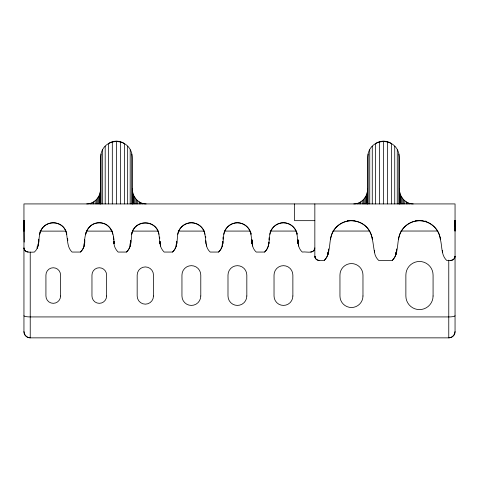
<?xml version="1.0" encoding="UTF-8"?>
<svg xmlns="http://www.w3.org/2000/svg" width="479" height="479" viewBox="0 0 479 479"><rect width="100%" height="100%" fill="white"/><g stroke="black" fill="none" stroke-linecap="round" stroke-linejoin="round"><path stroke-width="0.72" d="M454.996 231.022L455.05 220.663L454.733 220.657M374.5 250.559C374.297 254.259 376.063 257.87 378.667 260.426L392.271 260.426C398.917 253.595 396.666 242.925 399.702 234.506C402.719 226.387 410.814 220.717 419.472 220.663C429.932 220.621 439.345 229.094 440.399 239.5C442.273 246.392 441.015 255.067 446.679 260.426C449.901 260.923 454.96 260.528 455.05 256.241A4.185 4.185 0 0 1 450.865 260.426M442.518 250.559L442.494 252.056L442.494 250.559M131.725 232.836C131.054 239.326 131.743 247.176 126.492 252.056L118.121 252.056C115.319 249.331 113.577 245.398 113.984 241.458M314.517 249.475C312.23 253.972 306.153 251.361 302.279 252.056C296.297 246.727 298.627 237.973 296.148 231.177C293.998 226.19 288.879 222.795 283.448 222.759C276.892 222.741 270.91 227.8 269.845 234.267C269.006 240.296 269.611 247.577 264.612 252.056L256.241 252.056C250.254 246.727 252.589 237.973 250.11 231.177C247.96 226.19 242.841 222.795 237.404 222.759C230.854 222.741 224.873 227.8 223.807 234.267C222.969 240.296 223.567 247.577 218.574 252.056L210.203 252.056C204.216 246.727 206.545 237.973 204.072 231.177C201.922 226.19 196.797 222.795 191.366 222.759C184.81 222.741 178.829 227.8 177.763 234.267C176.925 240.296 177.529 247.577 172.536 252.056L164.159 252.056C161.357 249.331 159.615 245.398 160.022 241.458M206.018 243.685L205.88 240.715M251.888 239.973L252.056 243.685L252.134 239.973M297.926 239.973L298.094 243.685L298.172 239.973M454.805 222.046L455.05 220.663L455.05 231.022M206.539 244.535L206.491 246.026L206.491 244.535M252.607 243.787L252.529 246.026L252.529 243.787M298.645 243.787L298.567 246.026L298.567 243.787M28.135 252.056A4.185 4.185 0 0 1 23.95 247.871C24.231 253.146 30.824 252.211 34.416 252.056C37.973 248.817 39.009 243.859 38.799 239.231M84.807 239.973C85.011 244.374 83.777 248.99 80.454 252.056L72.084 252.056C63.923 244.518 71.024 229.405 59.474 224.244C54.606 221.825 48.511 222.543 44.337 226.022C39.062 230.297 39.26 237.56 38.601 243.685L38.554 241.458M130.815 240.715L130.677 243.685A13.538 13.538 0 0 1 126.492 252.056M176.817 241.458L176.721 243.685A13.538 13.538 0 0 1 172.536 252.056M222.861 241.458L222.759 243.685A13.538 13.538 0 0 1 218.574 252.056M222.963 239.231L223.064 237.003M268.863 242.2L268.797 243.685A13.538 13.538 0 0 1 264.612 252.056M268.964 239.973L269.066 237.746M454.81 225.843L455.05 220.663L454.775 222.885M100.422 203.922L100.542 188.798M367.501 203.922L367.615 188.798M455.05 331.582C455.122 334.935 452.128 337.929 448.769 337.857L30.231 337.857C26.872 337.929 23.878 334.935 23.95 331.582L23.95 203.922L455.05 203.922L455.05 331.582A6.281 6.281 0 0 1 448.769 337.857L448.769 260.157M454.81 223.627L455.05 220.663M132.312 203.922L132.312 158.537C132.414 135.916 100.44 135.916 100.542 158.537L100.542 203.922M399.384 203.922L399.384 158.537C399.486 135.916 367.513 135.916 367.615 158.537L367.615 203.922M314.841 203.922L314.841 256.241C315.008 261.037 320.852 260.78 324.253 260.426C330.905 253.595 328.654 242.925 331.69 234.506C335.001 225.298 344.79 219.783 354.37 220.669M86.729 203.922C93.872 203.988 99.752 197.653 100.422 190.768M353.801 203.922C360.944 203.988 366.824 197.653 367.501 190.768M424.562 221.292L425.933 221.112M24.267 220.663L23.95 220.663L24.004 231.022M314.841 220.663L294.543 220.663L294.543 203.922M347.724 220.663L354.598 220.663M415.736 220.663L422.616 220.663M347.826 220.669C354.161 220.28 360.699 221.765 365.537 226.07C372.973 232.584 372.698 243.146 374.482 252.056L374.482 250.559M23.95 231.022L23.95 220.663L24.195 222.046M39.943 231.129L66.102 231.118M86.286 231.118L112.439 231.112M132.623 231.106L158.034 231.1M178.212 231.094L204.371 231.088M224.549 231.082L249.966 231.076M270.144 231.07L296.303 231.064M332.923 231.052L369.549 231.046M400.941 231.034L437.561 231.028M399.384 188.798C399.181 196.378 405.318 204 413.197 203.922M132.312 188.798C132.108 196.378 138.245 204 146.125 203.922M158.932 234.267C157.16 219.376 133.497 219.376 131.725 234.267A13.795 13.795 0 0 1 158.932 234.267L159.974 243.685L159.974 241.458M113.936 241.458L113.936 243.685C114.547 234.315 110.356 222.639 99.291 222.759C88.22 222.639 84.029 234.315 84.639 243.685A13.538 13.538 0 0 1 80.454 252.056M24.225 222.885L23.95 220.663L24.189 242.087M398.384 238.051L398.546 239.5A21.046 21.046 0 0 1 440.399 239.5L440.399 237.327M330.372 238.051L330.534 239.5A21.046 21.046 0 0 1 372.387 239.5L372.387 237.327M24.189 223.627L23.95 220.663L24.189 225.843M205.677 236.261L205.748 237.746M159.675 237.003L159.741 238.488M159.878 241.458L159.974 243.685M113.631 237.003L113.768 239.973M113.834 241.458L113.936 243.685M67.659 238.488L67.761 240.715M37.182 246.751L37.254 248.242L37.254 246.751M222.238 244.535L222.286 246.026L222.286 244.535M176.194 244.535L176.248 246.026L176.248 244.535M130.132 243.787L130.21 246.026L130.21 243.787M84.088 243.787L84.166 246.026L84.166 243.787M38.075 244.535L38.128 246.026L38.128 243.787M395.923 252.194L395.983 254.397L395.983 252.194M327.911 252.194L327.971 254.397L327.971 252.194M130.617 240.715L130.677 243.685L130.677 240.715M84.561 239.973L84.639 243.685L84.639 239.973M396.408 249.068L396.456 252.056A13.538 13.538 0 0 1 392.271 260.426M328.438 252.056L328.396 249.068L328.438 252.056A13.538 13.538 0 0 1 324.253 260.426M409.623 203.407L409.623 203.922M407.91 202.773L407.91 203.922M406.288 201.898L406.288 203.922M404.785 200.797L404.785 203.922M403.432 199.492L403.432 203.922M402.24 198.007L402.24 203.922M401.234 196.36L401.234 203.922M400.438 194.588L400.438 203.922M399.857 192.714L399.857 203.922M399.504 190.768L399.504 203.922M398.845 154.034L398.845 203.922M398.546 238.051L398.546 239.5M397.259 149.843L397.259 203.922M396.456 249.068L396.456 252.056M394.732 146.239L394.732 203.922M391.445 143.472L391.445 203.922M387.613 141.736L387.613 203.922M383.499 141.143L383.499 203.922M379.386 141.736L379.386 203.922M375.56 143.472L375.56 203.922M372.267 146.239L372.267 203.922M369.746 149.843L369.746 203.922M368.159 154.034L368.159 203.922M367.148 192.714L367.148 203.922M366.567 194.588L366.567 203.922M365.764 196.36L365.764 203.922M364.764 198.007L364.764 203.922M363.573 199.492L363.573 203.922M362.214 200.797L362.214 203.922M360.711 201.898L360.711 203.922M359.088 202.773L359.088 203.922M357.382 203.407L357.382 203.922M330.534 238.051L330.534 239.5M315.158 256.355L315.158 257.846M298.094 239.973L298.094 243.685M297.052 232.836L297.052 234.267A13.795 13.795 0 0 0 269.845 234.267M252.056 239.973L252.056 243.685M251.008 232.836L251.008 234.267A13.795 13.795 0 0 0 223.807 234.267M142.55 203.407L142.55 203.922M140.838 202.773L140.838 203.922M139.215 201.898L139.215 203.922M137.713 200.797L137.713 203.922M136.359 199.492L136.359 203.922M135.168 198.007L135.168 203.922M134.162 196.36L134.162 203.922M133.36 194.588L133.36 203.922M132.779 192.714L132.779 203.922M132.432 190.768L132.432 203.922M131.767 154.034L131.767 203.922M130.18 149.843L130.18 203.922M127.659 146.239L127.659 203.922M124.366 143.472L124.366 203.922M120.54 141.736L120.54 203.922M116.427 141.143L116.427 203.922M112.314 141.736L112.314 203.922M108.488 143.472L108.488 203.922M105.194 146.239L105.194 203.922M102.674 149.843L102.674 203.922M101.087 154.034L101.087 203.922M100.075 192.714L100.075 203.922M99.494 194.588L99.494 203.922M98.692 196.36L98.692 203.922M97.692 198.007L97.692 203.922M96.501 199.492L96.501 203.922M95.141 200.797L95.141 203.922M93.639 201.898L93.639 203.922M92.016 202.773L92.016 203.922M90.303 203.407L90.303 203.922M85.687 232.836L85.687 234.267A13.795 13.795 0 0 1 112.888 234.267M39.643 232.836L39.643 234.267A13.795 13.795 0 0 1 66.85 234.267M38.601 239.231L38.601 243.685M30.231 252.02L30.231 337.857A6.281 6.281 0 0 1 23.95 331.582M314.841 247.871A4.185 4.185 0 0 1 310.649 252.056M177.763 234.267A13.795 13.795 0 0 1 204.97 234.267M319.026 260.426A4.185 4.185 0 0 1 314.841 256.241M375.692 143.413A14.562 14.562 0 0 1 391.307 143.413M108.619 143.413A14.562 14.562 0 0 1 124.235 143.413M455.014 315.721A6.335 1.198 0 0 1 448.775 316.936L30.231 316.93A6.335 1.198 0 0 1 23.986 315.721M160.501 244.535L160.447 246.026L160.447 244.535M268.797 243.685L268.767 242.2L268.797 243.685M222.759 243.685L222.711 241.458L222.759 243.685M176.721 243.685L176.673 241.458L176.721 243.685M433.076 296.004L433.076 275.078A13.604 13.604 0 0 0 419.472 261.474A13.604 13.604 0 0 0 405.869 275.078L405.869 296.004A13.604 13.604 0 0 0 419.472 309.608A13.604 13.604 0 0 0 433.076 296.004M362.968 296.004L362.968 275.078A11.508 11.508 0 0 0 351.46 263.564A11.508 11.508 0 0 0 339.952 275.078L339.952 296.004A11.508 11.508 0 0 0 351.46 307.512A11.508 11.508 0 0 0 362.968 296.004M292.867 296.004L292.867 275.078A9.418 9.418 0 0 0 283.448 265.659A9.418 9.418 0 0 0 274.03 275.078L274.03 296.004A9.418 9.418 0 0 0 283.448 305.422A9.418 9.418 0 0 0 292.867 296.004M246.823 296.004L246.823 275.078A9.418 9.418 0 0 0 237.404 265.659A9.418 9.418 0 0 0 227.992 275.078L227.992 296.004A9.418 9.418 0 0 0 237.404 305.422A9.418 9.418 0 0 0 246.823 296.004M200.785 296.004L200.785 275.078A9.418 9.418 0 0 0 191.366 265.659A9.418 9.418 0 0 0 181.948 275.078L181.948 296.004A9.418 9.418 0 0 0 191.366 305.422A9.418 9.418 0 0 0 200.785 296.004M153.49 296.004L153.49 275.078A8.161 8.161 0 0 0 145.329 266.917A8.161 8.161 0 0 0 137.168 275.078L137.168 296.004A8.161 8.161 0 0 0 145.329 304.165A8.161 8.161 0 0 0 153.49 296.004M106.613 296.004L106.613 275.078A7.323 7.323 0 0 0 99.291 267.749A7.323 7.323 0 0 0 91.962 275.078L91.962 296.004A7.323 7.323 0 0 0 99.291 303.327A7.323 7.323 0 0 0 106.613 296.004M60.576 296.004L60.576 275.078A7.323 7.323 0 0 0 53.247 267.749A7.323 7.323 0 0 0 45.924 275.078L45.924 296.004A7.323 7.323 0 0 0 53.247 303.327A7.323 7.323 0 0 0 60.576 296.004"/></g></svg>
